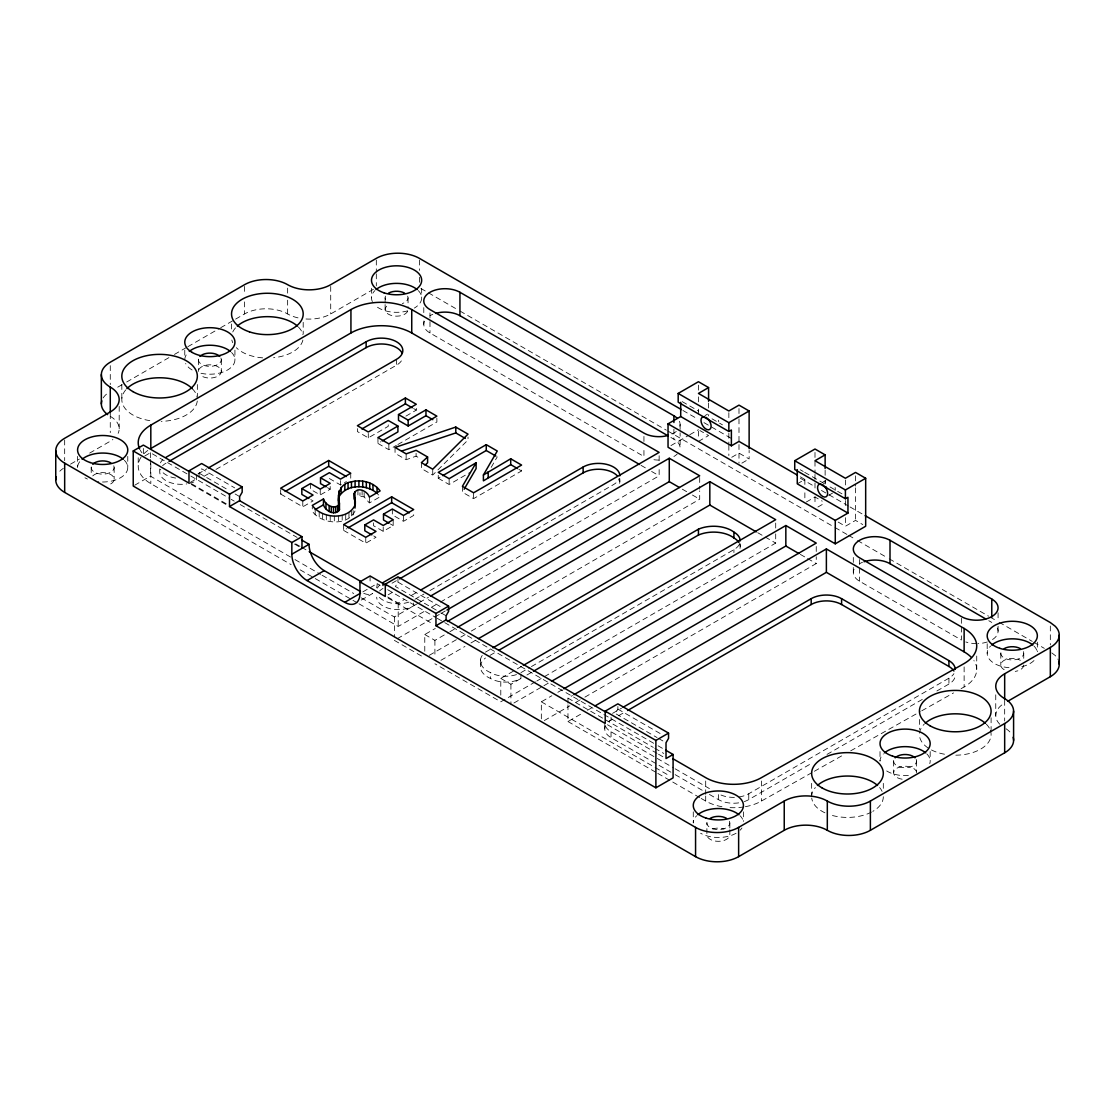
<?xml version="1.0" encoding="UTF-8"?>
<svg xmlns="http://www.w3.org/2000/svg" width="1115" height="1115" viewBox="0 0 1115 1115"><rect width="100%" height="100%" fill="white"/><g stroke="black" fill="none" stroke-linecap="round" stroke-linejoin="round"><path stroke-width="0.75" stroke-dasharray="5 3.75" d="M355.016 511.005C347.727 526.698 321.357 524.371 312.284 511.269L312.284 506.879M199.111 477.276L199.111 473.178L201.648 468.788L234.68 487.868M397.957 576.873L397.957 582.128L395.421 586.518L440.132 612.33M491.199 467.352L497.248 456.857M617.877 706.478L617.877 709.112L615.341 713.489L657.07 737.586M421.4 462.655L421.4 468.509L432.732 475.06L468.021 439.979L468.021 437.052M117.744 387.17L125.201 382.863M126.692 381.999L172.95 355.295M174.442 354.431L186.372 347.532M187.864 346.681L219.195 328.591M220.686 327.726L234.122 319.977M235.613 319.113L244.561 313.942A30.453 17.589 0 0 1 287.642 313.942A30.453 17.589 0 0 0 299.768 318.235M70.552 464.133L79.388 459.046M89.674 453.094L110.274 441.206A30.453 17.589 0 0 0 112.908 439.477M305.998 319.002A30.453 17.589 0 0 0 330.709 313.942L373.372 289.315M144.783 455.979L150.427 452.718L189.327 475.185M134.664 485.234L150.427 476.133L293.482 558.726M197.926 473.986L206.958 468.774M190.428 482.293L197.662 478.112M203.947 476.356L209.968 472.885M215.989 469.415L396.536 365.163A21.506 12.418 0 0 0 402.111 359.601M357.385 428.634L357.385 431.547L368.285 437.847L388.243 426.32L388.243 420.466M405.916 416.118L416.299 410.125L416.299 407.198M280.673 489.666L280.673 494.057L283.684 492.328M377.957 437.582L377.957 443.436L380.814 441.777M377.957 443.436L388.856 449.721L396.355 445.387M397.86 444.523L436.871 422L436.871 417.609M310.569 483.534L310.569 489.387L320.242 494.976L330.193 489.22L330.193 486.293M280.673 494.057L302.792 506.823L313.05 500.914L310.235 499.283M329.371 478.53L340.521 484.969L346.361 481.596M357.929 489.959L357.929 495.813L364.145 496.9L369.372 502.99L380.117 496.774L377.051 493.29M343.657 524.566L343.657 530.419L346.654 528.677M438.237 475.311L438.237 478.224L441.233 476.495M438.237 478.224L449.136 484.523L470.432 472.23M373.539 522.823L373.539 525.736L383.212 531.325L393.177 525.583L393.177 519.729M343.657 530.419L365.762 543.186L376.02 537.263L373.218 535.646M392.341 509.025L392.341 514.879L403.491 521.318L413.707 515.423L413.707 512.496M462.404 486.335L462.404 492.189L473.596 498.642L521.597 470.92L521.597 466.53M362.849 591.87L368.633 588.525M370.082 587.689L377.149 583.619L380.145 585.347M361.232 600.079L372.689 593.459A21.506 12.418 60 0 1 361.943 592.4M392.034 583.215L398.055 579.73M388.187 594.797L392.522 592.288M705.001 415.602L707.537 414.139M387.644 596.957L398.208 603.048L404.243 599.563M411.783 595.215L419.324 590.866M670.937 445.596L688.317 435.561M689.767 434.725L698.45 429.707M414.919 599.257L423.937 594.044M429.958 590.574L613.543 484.579A21.506 12.418 0 0 0 619.104 479.018M361.246 597.835L394.375 616.971L418.404 603.09M419.421 602.504L428.453 597.292M698.45 441.415L708.582 435.561L699.899 430.543M358.988 603.814L398.208 626.463L425.359 610.783M431.393 607.299L438.934 602.95M440.439 602.072L659.146 475.798L659.146 469.122M397.372 638.644L433.428 617.822M434.934 616.957L439.435 614.351M440.941 613.487L445.443 610.881M424.773 651.244L424.773 634.519L435.296 628.456M731.747 457.289L738.994 453.108L749.127 458.962L749.127 450.39M424.773 634.519L434.906 640.372L448.425 632.567M449.93 631.703L455.937 628.233M741.879 463.143L749.127 458.962M429.289 655.327L459.324 637.975M460.829 637.111L465.331 634.505M471.352 631.034L699.69 499.213L699.69 490.851M440.927 660.303L464.955 646.435M470.962 642.965L476.969 639.494M485.471 652.136L489.973 649.543M489.973 655.397L495.966 651.927M797.267 483.826L804.863 479.45L804.863 484.454M822.814 482.154L825.351 480.704M500.788 695.119L500.788 678.408L515.813 669.739M517.318 668.861L521.82 666.268M806.312 502.015L814.995 496.997L822.243 501.179M520.942 672.624L529.946 667.425M531.437 666.561L733.921 549.653A21.506 12.418 0 0 0 739.482 544.092M828.724 495.311L832.515 493.109M500.788 678.408L510.921 684.262L521.444 678.185M526.935 675.007L531.437 672.415M817.894 507.032L825.128 502.851M535.339 681.864L500.788 701.809L434.906 663.773M536.845 681L775.705 543.089L775.705 533.054M513.931 703.007L542.475 686.519M543.967 685.655L548.482 683.049M541.332 718.882L541.332 701.809L551.841 695.746M557.848 692.276L562.364 689.669M838.159 522.071L845.407 526.252L855.54 520.398L862.773 524.58M567.967 703.147L567.967 698.129L572.469 695.537M544.329 720.555L569.876 705.809M575.884 702.339L583.396 698.004M584.887 697.14L816.25 563.563L816.25 556.733M567.967 704.819L567.967 721.544L581.486 713.739M587.494 710.269L592.009 707.663M612.539 713.363L621.571 708.15M608.107 721.767L613.891 718.422M618.56 715.732L626.086 711.384M739.134 796.96A21.506 12.418 0 0 0 748.764 793.741L948.935 678.185A21.506 12.418 0 0 0 953.924 673.655M744.318 801.574A21.506 12.418 0 0 0 748.764 799.594L811.985 763.106M827.023 754.409L923.345 698.812M936.893 690.979L948.935 684.039A21.506 12.418 0 0 0 955.221 675.258M745.405 806.675A39.415 22.76 0 0 0 761.434 801.058L812.863 772.11M814.382 771.259L843.121 755.078M850.689 750.827L920.265 711.649M921.771 710.799L953.548 692.917M961.102 688.666L964.127 686.965A42.997 24.823 0 0 0 973.869 660.512M395.045 447.436L395.045 453.289L406.153 459.714L416.09 456.174L420.397 458.669M682.199 401.609L698.603 411.073M712.011 418.808L722.45 424.843M800.249 469.75L803.232 471.478M804.709 472.342L824.096 483.52M830.048 486.962L843.47 494.712M800.375 476.844L804.863 479.45M682.91 410.473L697.962 419.17M703.983 422.641L734.102 440.021M800.361 478.265L815.427 486.962M821.448 490.447L827.469 493.917M828.975 494.781L848.543 506.085M850.048 506.963L863.609 514.782M420.899 288.478L458.544 310.207M460.049 311.085L666.338 430.167M667.843 431.031L833.49 526.656M834.996 527.52L847.038 534.475M848.543 535.339L856.083 539.688M857.588 540.566L887.693 557.946M889.212 558.81L988.587 616.177M990.092 617.055L997.632 621.403M999.138 622.268L1032.253 641.39M1033.758 642.268L1044.309 648.345M988.782 620.707L991.779 622.435M670.882 437.456L673.906 439.199A21.185 12.223 0 0 1 680.108 447.854L680.108 432.801M424.494 321.176A21.185 12.223 0 0 0 429.986 332.981L643.94 456.495L643.94 448.132M854.048 569.263A21.506 12.418 0 0 0 859.609 581.25L961.367 639.982L961.367 618.254M800.319 554.378L806.117 557.709M807.567 558.545L816.25 563.563M641.041 465.359L645.571 467.966M651.606 471.45L659.146 475.798M682.31 489.178L686.659 491.687M692.443 495.032L699.69 499.213M757.74 532.719L763.719 536.176M765.224 537.04L775.705 543.089M413.581 408.55L416.299 410.125M518.879 469.345L521.597 470.92M327.434 487.617L330.193 489.22M390.403 523.98L393.177 525.583M397.957 582.128L441.178 607.09M617.877 709.112L662.589 734.924M199.111 473.178L229.133 490.516M235.14 493.987L239.641 496.593M441.624 613.194L446.098 615.773M658.561 738.451L664.526 741.893M190.832 476.049L229.732 498.503M231.223 499.367L234.22 501.095M240.213 504.551L297.064 537.388M387.658 589.682L435.728 617.445M437.233 618.309L443.24 621.78M444.746 622.644L656.554 744.932M658.059 745.796L664.066 749.266M567.967 698.129L603.898 718.882M605.389 719.746L653.292 747.398M654.798 748.263L663.773 753.447M191.543 483.743L227.753 504.635M295.628 543.827L300.158 546.448M301.663 547.312L306.193 549.932M191.25 484.44L227.167 505.179M294.499 544.05L298.987 546.643M388.104 598.1L433.178 624.121M607.438 724.722L657 753.35M658.505 754.214L663.007 756.82M605.473 726.213A21.506 12.418 0 0 0 611.034 731.774L673.641 767.928M675.132 768.793L709.419 788.584M605.473 725.642A21.506 12.418 0 0 0 611.034 737.628L673.641 773.782M675.132 774.632L703.454 790.995M709.419 794.438L718.367 799.594A21.506 12.418 0 0 0 739.134 802.814M294.987 559.591L320.59 574.364M322.096 575.242L353.72 593.501M541.332 701.809L653.613 766.646M655.118 767.51L670.087 776.152M567.967 721.544L656.289 772.542M657.794 773.406L671.258 781.183M672.763 782.047L699.704 797.601M701.21 798.465L705.697 801.058A39.415 22.76 0 0 0 723.37 806.953M141.075 457.178A42.997 24.823 0 0 0 150.818 483.631L291.099 564.622M300.158 569.849L313.733 577.682M315.238 578.56L351.448 599.466M352.953 600.33L357.483 602.936M394.375 640.372L423.324 657.097M1051.793 652.916L1055.166 655.467A30.453 17.589 0 0 1 1058.219 659.704M1050.33 626.003L1050.33 644.944M1037.354 642.142L1037.354 651.718M1023.737 653.32L1023.737 659.996M1004.671 700.387L1004.671 721.029M1000.81 653.32L1000.81 665.014M998.078 612.818L998.078 619.508M998.078 626.198L998.078 631.215M995.751 694.826L995.751 715.482M991.096 717.781L991.096 731.161M987.193 643.745L987.193 653.32M976.726 656.038L976.726 669.404M964.127 666.895L964.127 686.965M948.935 678.185L948.935 684.039M930.175 751.552L930.175 761.127M919.429 719.454L919.429 729.489M916.558 761.127L916.558 772.82M893.631 761.127L893.631 772.82M883.317 783.357L883.317 790.047M880.014 751.552L880.014 761.127A25.088 14.481 0 0 1 883.373 753.879M859.609 559.521L859.609 581.25M855.54 475.854L855.54 486.126M855.54 487.84L855.54 520.398M853.31 557.43L853.31 565.779M853.31 567.451L853.31 572.469M845.407 479.98L845.407 488.551M845.407 500.551L845.407 509.123M845.407 517.681L845.407 526.252M825.128 470.293L825.128 478.865M825.128 480.579L825.128 483.994M816.25 546.503L816.25 555.033M814.995 452.439L814.995 473.011M814.995 474.433L814.995 481.568M814.995 482.99L814.995 490.14M814.995 496.705L814.995 505.276M811.65 783.357L811.65 795.051M804.863 492.816L804.863 499.506M775.705 523.033L775.705 531.395M761.434 781.002L761.434 801.058M748.764 793.741L748.764 799.594M743.44 811.832L743.44 821.407M740.221 543.813L740.221 546.74M738.994 408.564L738.994 417.121M738.994 418.836L738.994 442.836M738.994 444.55L738.994 463.143M733.921 549.653L733.921 552.58M729.837 822.995L729.837 828.013M729.837 829.685L729.837 834.703A11.471 6.62 0 0 1 718.367 841.323A11.471 6.62 0 0 1 706.896 834.703L706.896 822.995M728.848 412.703L728.848 419.547M728.848 433.261L728.848 443.547M728.848 445.261L728.848 455.533M718.367 799.594L718.367 793.741A21.506 12.418 0 0 0 736.374 797.281M708.582 403.003L708.582 411.574M705.697 781.002L705.697 794.368M705.697 796.04L705.697 801.058M699.69 477.471L699.69 489.178M698.45 385.149L698.45 390.292M698.45 396.856L698.45 402.292M698.45 409.149L698.45 414.292M698.45 431.129L698.45 439.7M693.279 811.832L693.279 822.995A25.088 14.481 0 0 1 696.638 815.762M680.108 424.439L680.108 431.129M673.906 429.164L673.906 439.199M659.146 455.742L659.146 460.76M643.94 436.439L643.94 441.456M619.842 478.725L619.842 481.652M611.034 717.154L611.034 720.081A21.506 12.418 0 0 0 607.619 722.645M611.034 731.774L611.034 737.628M604.734 724.471L604.734 728.848M520.942 674.087L520.942 678.478A21.506 12.418 0 0 1 490.544 678.478A25.338 14.634 0 0 1 485.471 657.989M510.921 684.262L510.921 704.736M482.224 655.467A25.338 14.634 0 0 0 490.544 672.624L490.544 678.478M480.579 659.174L480.579 665.028M473.596 492.788L473.596 498.642M449.136 478.67L449.136 484.523M434.906 640.372L434.906 657.097M432.732 469.206L432.732 475.06M429.986 312.925L429.986 332.981M423.784 307.615L423.784 314.305M423.784 320.995L423.784 324.34M421.665 288.269L421.665 297.844M419.393 260.074L419.393 270.401M419.393 277.287L419.393 282.443M416.09 453.248L416.09 456.174M413.414 603.048L413.414 605.975A21.506 12.418 0 0 1 389.985 608.665A21.506 12.418 0 0 1 376.703 597.208M408.048 297.844L408.048 307.879M406.153 453.861L406.153 459.714M403.491 515.464L403.491 521.318M398.208 603.048L398.208 626.463M396.536 359.309L396.536 365.163M394.375 616.971L394.375 637.027M388.856 443.868L388.856 449.721M385.121 297.844L385.121 302.862M385.121 304.534L385.121 309.552M383.212 526.935L383.212 531.325M376.312 260.074L376.312 272.116M376.312 273.844L376.312 285.886M371.504 288.269L371.504 297.844M370.082 575.995L370.082 584.344M369.372 497.137L369.372 502.99M368.285 433.456L368.285 437.847M365.762 537.332L365.762 543.186M364.145 492.509L364.145 496.9M362.096 490.154L362.096 496.008M359.978 492.705L359.978 495.631M353.148 510.572L353.148 514.963M351.35 510.865L351.35 516.719M350.737 473.22L350.737 479.06M348.967 512.482L348.967 518.336M345.72 514.043L345.72 519.897M342.194 515.13L342.194 520.984M340.521 480.579L340.521 484.969M338.403 515.757L338.403 521.611M334.319 515.911L334.319 521.764M330.709 286.402L330.709 313.942M330.207 515.604L330.207 521.458M326.319 514.837L326.319 520.677M322.653 513.597L322.653 519.451M320.242 489.123L320.242 494.976M319.197 511.897L319.197 517.75M315.183 510.419L315.183 514.809M303.196 322.305L303.196 333.998M302.792 500.97L302.792 506.823M287.642 288.13L287.642 293.287M287.642 300.172L287.642 313.942M244.561 286.402L244.561 295.015M244.561 301.9L244.561 313.942M234.931 350.152L234.931 359.727M231.53 323.977L231.53 332.326M221.314 359.727L221.314 371.434M198.386 359.727L198.386 371.434M197.355 384.522L197.355 396.229M196.421 474.851L196.421 480.704A21.506 12.418 0 0 1 188.128 483.687M184.769 350.152L184.769 358.138M159.724 468.997L159.724 471.924A21.506 12.418 0 0 0 186.79 483.91M150.818 463.561L150.818 483.631M150.427 452.718L150.427 457.735M150.427 459.408L150.427 476.133M143.361 448.439L143.361 453.457M138.218 457.721L138.218 466.07M127.765 456.37L127.765 467.533M121.828 384.522L121.828 399.574M119.194 406.404L119.194 428.773M114.148 467.533L114.148 479.241M110.274 365.65L110.274 384.591M110.274 413.665L110.274 432.606M91.207 467.533L91.207 475.896M77.59 456.37L77.59 467.533M64.67 440.007L64.67 460.648M999.834 724.276A30.453 17.589 0 0 1 1004.671 703.049M1006.023 728.75A30.453 17.589 0 0 1 1011.765 734.339M59.834 471.185A30.453 17.589 0 0 1 63.318 468.37M110.274 416.341A30.453 17.589 0 0 1 118.162 433.317M103.193 397.888A30.453 17.589 0 0 1 108.922 392.313M92.74 475.924A11.471 6.62 0 0 1 110.789 474.558A11.471 6.62 0 0 1 108.406 484.969M712.624 828.975A11.471 6.62 0 0 1 724.095 828.975M902.133 779.218A11.471 6.62 0 0 1 896.99 768.151A11.471 6.62 0 0 1 916.168 771.12M1023.737 665.014A11.471 6.62 0 0 1 1015.235 671.411M1004.169 669.697A11.471 6.62 0 0 1 1004.169 660.331A11.471 6.62 0 0 1 1020.378 660.331M407.658 311.266A11.471 6.62 0 0 1 392.201 315.67A11.471 6.62 0 0 1 386.654 306.249M407.658 296.13A11.471 6.62 0 0 1 402.32 303.587M385.511 299.559A11.471 6.62 0 0 1 385.511 296.13M418.306 290.611A25.088 14.481 0 0 1 414.32 308.088M407.686 310.834A25.088 14.481 0 0 1 374.863 305.092M372.354 301.594A25.088 14.481 0 0 1 374.863 290.611M198.777 369.72A11.471 6.62 0 0 1 215.585 365.692A11.471 6.62 0 0 1 217.955 376.117A11.471 6.62 0 0 1 199.919 374.738M220.923 358.013A11.471 6.62 0 0 1 209.857 366.347A11.471 6.62 0 0 1 198.777 358.013M231.572 352.493A25.088 14.481 0 0 1 228.157 369.623A25.088 14.481 0 0 1 198.749 372.717M192.115 369.971A25.088 14.481 0 0 1 185.62 363.476M184.769 359.727A25.088 14.481 0 0 1 188.128 352.493M124.392 460.3A25.088 14.481 0 0 1 123.068 475.98A25.088 14.481 0 0 1 97.772 481.736M87.402 479.032A25.088 14.481 0 0 1 84.935 477.778M77.688 466.279A25.088 14.481 0 0 1 80.949 460.3M113.758 465.819A11.471 6.62 0 0 1 102.678 474.154A11.471 6.62 0 0 1 91.597 465.819M1033.995 660.554A25.088 14.481 0 0 1 1021.87 666.686M1009.005 667.676A25.088 14.481 0 0 1 990.552 646.073M1033.995 646.073A25.088 14.481 0 0 1 1037.257 652.052M1023.347 651.606A11.471 6.62 0 0 1 1012.267 659.941A11.471 6.62 0 0 1 1001.2 651.606M926.816 753.879A25.088 14.481 0 0 1 929.798 763.636M908.377 775.482A25.088 14.481 0 0 1 884.543 769.434M916.168 759.413A11.471 6.62 0 0 1 905.101 767.747A11.471 6.62 0 0 1 894.021 759.413M741.935 827.957A25.088 14.481 0 0 1 740.081 830.243M736.095 833.24A25.088 14.481 0 0 1 700.624 833.24M740.081 815.762A25.088 14.481 0 0 1 742.59 819.246M729.433 821.281A11.471 6.62 0 0 1 718.367 829.616A11.471 6.62 0 0 1 707.286 821.281M377.149 583.619A21.506 12.418 60 0 1 376.619 587.856M825.128 483.241A7.164 4.139 60 0 1 825.811 480.718M835.093 487.478A7.164 4.139 60 0 1 835.093 490.516M708.582 415.951A7.164 4.139 60 0 1 708.764 414.543M718.548 420.188A7.164 4.139 60 0 1 718.715 421.805M739.482 543.521A21.506 12.418 0 0 1 739.482 549.946M516.496 674.589A21.506 12.418 0 0 1 490.544 672.624M743.775 806.953A39.415 22.76 0 0 1 728.416 807.525M141.94 452.774A42.997 24.823 0 0 1 140.323 450.335M379.588 590.992A21.506 12.418 0 0 1 383.003 588.427M619.104 478.446A21.506 12.418 0 0 1 619.104 484.872M408.954 602.1A21.506 12.418 0 0 1 377.999 595.591M377.441 588.135A21.506 12.418 0 0 1 379.588 585.138M162.609 465.722A21.506 12.418 0 0 1 166.024 463.143M175.654 478.07A21.506 12.418 0 0 1 160.449 469.29M160.449 462.864A21.506 12.418 0 0 1 162.609 459.868M143.988 453.666A42.997 24.823 0 0 1 147.807 450.446M679.383 421.275A21.185 12.223 0 0 1 679.383 427.603M676.275 431.449A21.185 12.223 0 0 1 671.063 434.46M429.986 315.684A21.185 12.223 0 0 1 432.815 314.319M677.265 453.958A21.185 12.223 0 0 1 673.906 456.495M658.923 460.077A21.185 12.223 0 0 1 653.446 459.659M859.609 563.688A21.506 12.418 0 0 1 862.48 562.294M997.34 627.996A21.506 12.418 0 0 1 991.779 639.982M987.319 641.961A21.506 12.418 0 0 1 977.98 643.592M976.573 643.62A21.506 12.418 0 0 1 965.827 641.961M990.413 730.464A35.833 20.683 0 0 1 955.262 755.19M944.503 754.228A35.833 20.683 0 0 1 919.429 734.506M919.513 733.154A35.833 20.683 0 0 1 924.237 724.151M986.301 724.151A35.833 20.683 0 0 1 989.869 729.14M883.317 796.723A35.833 20.683 0 0 1 872.822 811.358M871.47 812.096A35.833 20.683 0 0 1 829.574 814.647M824.933 812.807A35.833 20.683 0 0 1 811.734 798.075M811.65 796.723A35.833 20.683 0 0 1 815.358 787.566M879.61 787.566A35.833 20.683 0 0 1 882.09 791.371M302.89 340.047A35.833 20.683 0 0 1 273.593 357.72M262.694 357.859A35.833 20.683 0 0 1 236.338 347.685M232.756 342.695A35.833 20.683 0 0 1 231.836 340.047M232.756 331.991A35.833 20.683 0 0 1 236.338 327.002M298.402 327.002A35.833 20.683 0 0 1 302.89 334.653M197.271 400.996A37.757 21.798 0 0 1 161.229 421.358M149.814 420.634A37.757 21.798 0 0 1 125.716 389.929M192.296 388.675A37.757 21.798 0 0 1 197.271 398.153"/><path stroke-width="1.5" d="M355.016 505.151L354.236 493.318C357.302 486.154 367.699 491.269 369.372 497.137L380.117 490.921C373.706 482.14 361.692 479.269 351.462 481.819C337.427 483.673 336.967 498.698 339.462 509.639C335.364 516.37 325.204 511.074 323.475 504.816L323.475 498.963L312.284 505.416C321.357 518.517 347.727 520.858 355.016 505.151L355.016 508.078M338.528 500.76L339.085 490.753M354.723 497.736L354.723 503.59L354.877 491.771M323.475 498.963C325.204 505.22 335.364 510.517 339.462 503.785L338.528 494.907M517.513 468.565L510.712 464.634L483.408 480.844L483.408 474.99L497.248 451.018L486.252 444.662L438.237 472.384L449.136 478.67L476.105 462.767L476.105 468.621L464.119 489.234M476.105 462.767L462.404 486.335L473.596 492.788L521.597 465.067L510.712 458.781L483.408 474.99M339.085 496.607C346.681 483.91 366.612 484.133 377.051 493.29L377.051 487.436M427.589 456.969L421.4 462.655L432.732 469.206L468.021 434.125L455.784 427.073L395.045 447.436L406.153 453.861L416.09 450.335L427.589 456.969L427.589 462.823L425.122 465.094M139.682 449.094A42.997 24.823 0 0 1 150.818 425.122L350.932 309.58A42.997 24.823 0 0 1 411.742 309.58L659.146 452.397L420.829 589.988M665.571 750.13L673.084 754.479L673.084 777.88L655.885 787.803L133.229 486.056L133.229 450.948L143.361 445.094L188.56 471.185M639.536 464.481L411.742 332.981A42.997 24.823 0 0 0 350.932 332.981L150.818 448.523L150.818 425.122M166.024 457.303L366.138 341.761A21.506 12.418 0 0 1 396.536 341.761A21.506 12.418 0 0 1 396.536 359.309L208.463 467.896M169.034 461.415L366.138 347.615A21.506 12.418 0 0 1 402.097 353.176M133.229 450.948L188.979 483.13L188.979 470.837L201.648 463.533L242.178 486.934L242.178 492.203L239.641 496.593L239.641 500.677L301.97 536.663L301.97 548.371M188.979 470.837L229.509 494.252L242.178 486.934M432.787 419.644L425.972 415.714L408.174 425.986L398.501 420.397L398.501 414.557L416.299 404.271L405.4 397.985L357.385 425.707L368.285 431.993L388.243 420.466L397.916 426.055L397.916 431.909L382.236 440.955M361.887 428.954L405.4 403.839L412.216 407.769M229.509 494.252L229.509 506.531L239.641 500.677M326.054 486.823L320.521 483.631L320.521 477.778L329.371 472.676L340.521 479.115L350.737 473.22L328.688 460.481L280.673 488.203L302.792 500.97L313.05 495.06L301.831 488.579L301.831 494.433L308.841 498.475M397.916 426.055L377.957 437.582L388.856 443.868L436.871 416.146L425.972 409.86L408.174 420.132L398.501 414.557M285.175 491.464L328.688 466.335L346.333 476.523M301.831 488.579L310.569 483.534L320.242 489.123L330.193 483.366L320.521 477.778M315.085 509.653L323.475 504.816M229.509 506.531L291.837 542.517L301.97 536.663M360.507 593.222L344.744 602.323L307.043 580.553A21.506 12.418 60 0 1 291.837 554.225L309.036 544.301A21.506 12.418 60 0 0 324.242 570.629L360.438 591.521M389.024 523.186L383.504 519.994L383.504 514.14L392.341 509.025L403.491 515.464L413.707 509.569L391.658 496.844L343.657 524.566L365.762 537.332L376.02 531.409L364.8 524.942L364.8 530.782L371.811 534.838M348.145 527.813L391.658 502.698L409.303 512.872M442.739 475.631L486.252 450.516L495.882 456.077M364.8 524.942L373.539 519.897L383.212 525.472L393.177 519.729L383.504 514.14M307.043 580.553L324.242 570.629M797.378 475.115L738.994 441.415L731.384 445.805L731.384 430L728.848 431.463L678.185 402.208L678.185 393.428L698.45 381.72L708.582 387.574L708.582 401.289M344.744 602.323A21.506 12.418 60 0 0 359.95 593.542L359.95 581.835L370.082 575.995L386.473 585.459M708.582 387.574L698.45 393.428L728.848 410.989L738.994 405.135L749.127 410.989L749.127 448.676M619.842 475.812A21.506 12.418 0 0 0 606.56 464.342A21.506 12.418 0 0 0 583.131 467.032L383.003 582.574L383.003 585.5M359.95 581.835L385.288 596.469L385.288 584.176L397.957 576.873L448.62 606.128L448.62 611.382L446.098 615.773L446.098 619.87L606.351 712.401M399.56 578.866L583.131 472.885A21.506 12.418 0 0 1 616.957 475.45M825.128 468.579L825.128 454.864L814.995 460.718L845.407 478.279L855.54 472.425L865.672 478.279L865.672 526.252L835.274 543.813L668.038 447.268L668.038 423.853L680.707 416.536L731.384 445.805M678.185 393.428L728.848 422.683L749.127 410.989M430.432 596.149L669.279 458.251L699.69 475.798L447.31 621.515M385.288 584.176L435.965 613.431L448.62 606.128M446.948 610.017L669.279 481.652L679.425 487.506M435.965 613.431L435.965 625.724L446.098 619.87M457.443 627.369L709.823 481.652L775.705 519.688L523.325 665.39M478.474 638.63L709.823 505.053L756.235 531.855M668.038 423.853L835.274 520.398L847.944 513.095L847.944 497.29L845.407 498.753L794.73 469.499L794.73 460.718L814.995 449.011L825.128 454.864M492.969 647.815L698.45 529.179A25.338 14.634 0 0 1 733.921 532.106A21.506 12.418 0 0 1 740.221 540.886M498.963 650.198L698.45 535.033A25.338 14.634 0 0 1 733.921 537.96A21.506 12.418 0 0 1 738.924 542.489M794.73 460.718L845.407 489.973L865.672 478.279M533.458 671.244L785.838 525.527L816.25 543.089L563.856 688.805M551.479 681.321L785.838 546.015L798.87 553.542M573.974 694.659L826.382 548.942L964.127 628.442L964.127 651.857A42.997 24.823 0 0 1 970.97 657M595.006 705.92L826.382 572.343L964.127 651.857M435.965 625.724L605.208 723.44L605.208 711.147L617.877 703.844L668.554 733.099L668.554 738.367L666.017 742.757L666.017 758.548L673.084 754.479M623.076 707.272L811.19 598.671A21.506 12.418 0 0 1 841.588 598.671L948.921 660.624A21.506 12.418 0 0 1 955.221 669.404M627.592 710.52L811.19 604.525A21.506 12.418 0 0 1 841.588 604.525L948.921 666.477A21.506 12.418 0 0 1 953.924 671.021M605.208 711.147L655.885 740.416L668.554 733.099M681.404 409.595L419.393 258.359A30.453 17.589 0 0 0 376.312 258.359L330.709 284.687A30.453 17.589 0 0 1 287.642 284.687A30.453 17.589 0 0 0 244.561 284.687L110.274 362.208A30.453 17.589 0 0 0 110.274 387.086A30.453 17.589 0 0 1 110.274 411.951L64.67 438.279A30.453 17.589 0 0 0 64.67 463.143L695.565 827.386A30.453 17.589 0 0 0 738.632 827.386L784.235 801.058A30.453 17.589 0 0 1 827.316 801.058A30.453 17.589 0 0 0 870.383 801.058L1004.671 723.524A30.453 17.589 0 0 0 1004.671 698.659A30.453 17.589 0 0 1 1004.671 673.794L1050.33 647.439A30.453 17.589 0 0 0 1055.166 626.212L1050.33 622.56L865.115 515.646M56.21 476.913A30.453 17.589 0 0 0 64.67 492.398L695.565 856.641A30.453 17.589 0 0 0 738.632 856.641L784.235 830.313A30.453 17.589 0 0 1 827.316 830.313A30.453 17.589 0 0 0 870.383 830.313L1004.671 752.792A30.453 17.589 0 0 0 1013.131 737.294M1007.612 701.349L1050.33 676.693A30.453 17.589 0 0 0 1058.79 661.195M401.609 451.087L455.784 432.927L465.303 438.418M847.944 513.095L797.267 483.826L797.267 469.61M991.779 599.034A21.506 12.418 0 0 1 991.779 616.581A21.506 12.418 0 0 1 961.367 616.581L859.609 557.848A21.506 12.418 0 0 1 859.609 540.287A21.506 12.418 0 0 1 890.007 540.287L991.779 599.034L991.779 617.417M668.289 435.407A21.185 12.223 0 0 1 643.94 433.094L429.986 309.58A21.185 12.223 0 0 1 429.986 292.283A21.185 12.223 0 0 1 459.938 292.283L673.906 415.797A21.185 12.223 0 0 1 677.265 418.334M864.055 561.723A21.506 12.418 0 0 1 890.007 563.688L985.785 618.978M435.589 313.371A21.185 12.223 0 0 1 459.938 315.684L667.871 435.728M301.552 539.981L309.036 544.301M672.763 758.632L705.697 777.657A39.415 22.76 0 0 0 761.434 777.657L964.127 663.55A42.997 24.823 0 0 0 964.127 628.442M309.203 551.674L360.493 581.277M1059.25 635.006L1059.25 664.261M1050.33 647.439L1050.33 676.693M1013.591 711.091L1013.591 740.346M1004.671 673.794L1004.671 699.607M1004.671 723.524L1004.671 752.792M948.921 660.624L948.921 666.477M890.007 540.287L890.007 563.688M870.383 801.058L870.383 830.313M845.407 489.973L845.407 498.753M841.588 598.671L841.588 604.525M835.274 520.398L835.274 543.813M827.316 801.058L827.316 830.313M826.382 548.942L826.382 572.343M811.19 598.671L811.19 604.525M785.838 525.527L785.838 546.015M784.235 801.058L784.235 830.313M738.632 827.386L738.632 856.641M733.921 532.106L733.921 537.96M728.848 422.683L728.848 431.463M709.823 481.652L709.823 505.053M698.45 529.179L698.45 535.033M695.565 827.386L695.565 856.641M680.707 402.32L680.707 416.536M673.906 415.797L673.906 422.487M669.279 458.251L669.279 481.652M655.885 740.416L655.885 787.803M583.131 467.032L583.131 472.885M510.712 458.781L510.712 464.634M488.189 471.77L488.189 477.624M486.252 444.662L486.252 450.516M459.938 292.283L459.938 315.684M455.784 427.073L455.784 432.927M425.972 409.86L425.972 415.714M411.742 309.58L411.742 332.981M408.174 420.132L408.174 425.986M405.4 397.985L405.4 403.839M391.658 496.844L391.658 502.698M372.968 484.509L372.968 490.363M369.748 482.934L369.748 488.788M366.333 481.819L366.333 487.673M366.138 341.761L366.138 347.615M362.723 481.136L362.723 486.99M358.905 480.913L358.905 486.767M355.309 501.165L355.309 504.092M355.086 481.136L355.086 486.99M354.236 493.318L354.236 499.172M351.462 481.819L351.462 487.673M350.932 309.58L350.932 332.981M348.047 482.934L348.047 488.788M344.842 484.509L344.842 490.363M341.12 487.394L341.12 493.248M339.462 503.785L339.462 509.639M339.225 500.119L339.225 505.973M338.876 504.956L338.876 510.809M337.72 505.889L337.72 511.743M335.74 506.698L335.74 512.552M333.524 506.949L333.524 512.802M331.28 506.628L331.28 512.482M329.162 505.736L329.162 511.576M328.688 460.481L328.688 466.335M325.97 503.018L325.97 508.872M291.837 542.517L291.837 554.225M110.274 387.086L110.274 412.898M101.353 374.654L101.353 403.909M64.67 463.143L64.67 492.398M55.75 450.711L55.75 479.966M107.653 414.613A30.453 17.589 0 0 1 101.827 400.843M388.48 293.175A11.471 6.62 0 0 1 404.689 293.175M376.034 289.552A25.088 14.481 0 0 1 417.135 289.552M199.919 356.424A11.471 6.62 0 0 1 219.78 356.424M189.299 351.42A25.088 14.481 0 0 1 230.401 351.42M82.12 459.227A25.088 14.481 0 0 1 123.221 459.227M92.74 464.23A11.471 6.62 0 0 1 110.789 462.85M991.723 645.014A25.088 14.481 0 0 1 1032.824 645.014M1004.169 648.637A11.471 6.62 0 0 1 1020.378 648.637M884.543 752.82A25.088 14.481 0 0 1 925.645 752.82M895.164 757.81A11.471 6.62 0 0 1 915.025 757.81M697.809 814.703A25.088 14.481 0 0 1 738.91 814.703M710.255 818.326A11.471 6.62 0 0 1 726.478 818.326M825.128 486.962A7.164 4.139 60 0 1 826.187 496.76A7.164 4.139 60 0 1 818.215 490.948A7.164 4.139 60 0 1 821.295 484.147M822.605 484.704A7.164 4.139 60 0 1 823.915 485.666M826.619 488.245A7.164 4.139 60 0 1 825.811 486.558M925.213 723.245A35.833 20.683 0 0 1 985.326 723.245M817.434 785.462A35.833 20.683 0 0 1 877.547 785.462M237.314 326.082A35.833 20.683 0 0 1 297.426 326.082M126.887 388.675A37.757 21.798 0 0 1 192.296 388.675M706.046 417.414A7.164 4.139 60 0 1 710.645 428.397A7.164 4.139 60 0 1 702.171 424.787A7.164 4.139 60 0 1 704.736 416.857M384.048 292.841A25.088 14.481 0 0 0 421.665 280.297A25.088 14.481 0 0 0 384.048 267.753A25.088 14.481 0 0 0 384.048 292.841M192.115 352.41A25.088 14.481 0 0 0 234.08 345.915A25.088 14.481 0 0 0 203.362 328.186A25.088 14.481 0 0 0 192.115 352.41M90.134 462.53A25.088 14.481 0 0 0 127.765 449.986A25.088 14.481 0 0 0 90.134 437.442A25.088 14.481 0 0 0 90.134 462.53M705.823 817.992A25.088 14.481 0 0 0 743.44 805.448A25.088 14.481 0 0 0 705.823 792.904A25.088 14.481 0 0 0 705.823 817.992M892.558 756.109A25.088 14.481 0 0 0 930.175 743.566A25.088 14.481 0 0 0 892.558 731.036A25.088 14.481 0 0 0 892.558 756.109M999.737 648.303A25.088 14.481 0 0 0 1037.354 635.759A25.088 14.481 0 0 0 999.737 623.215A25.088 14.481 0 0 0 999.737 648.303M929.924 725.726A35.833 20.683 0 0 0 989.869 716.443A35.833 20.683 0 0 0 945.994 691.119A35.833 20.683 0 0 0 929.924 725.726M822.145 787.957A35.833 20.683 0 0 0 882.09 778.674A35.833 20.683 0 0 0 838.215 753.336A35.833 20.683 0 0 0 822.145 787.957M132.88 391.588A37.757 21.798 0 0 0 196.059 381.804A37.757 21.798 0 0 0 149.814 355.114A37.757 21.798 0 0 0 132.88 391.588M249.453 331.852A35.833 20.683 0 0 0 303.196 313.942A35.833 20.683 0 0 0 249.453 296.033A35.833 20.683 0 0 0 249.453 331.852"/></g></svg>
